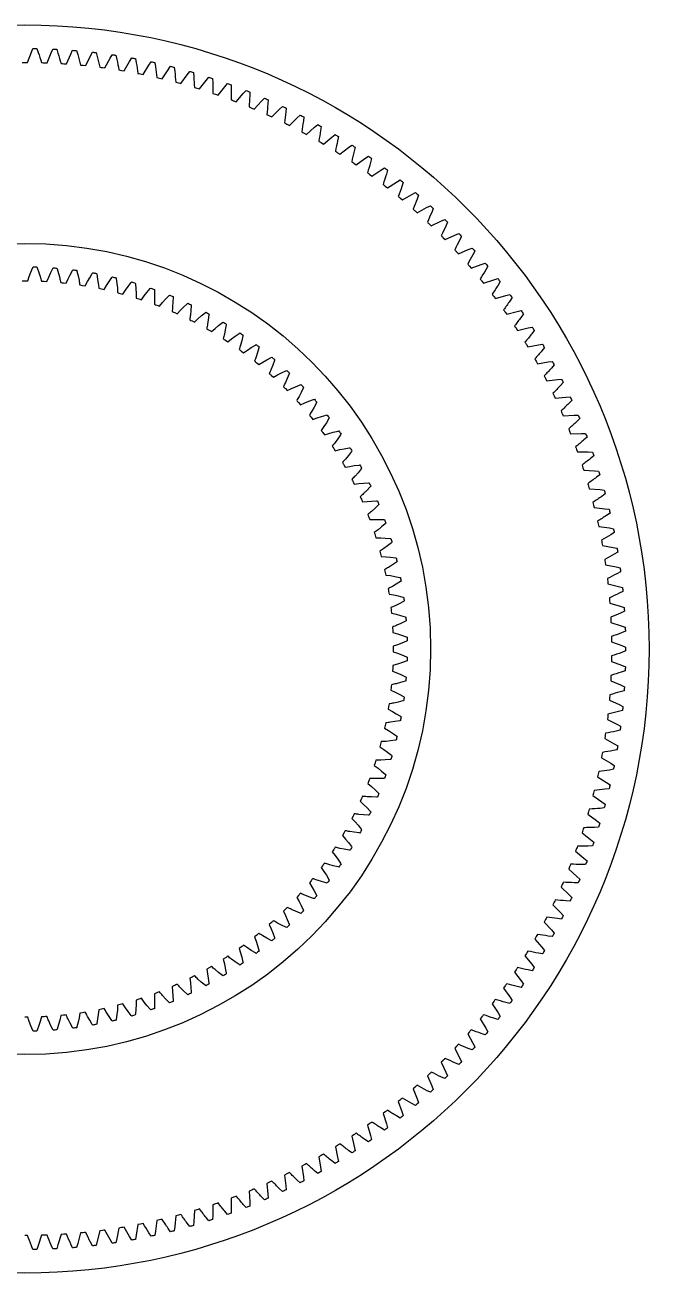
# Model space of a CAD drawing. Header units: inches. Extents: x 2 to 202, y 2 to 202.
# Drawn here: x 102 to 202, y 1.6 to 201.6 of the extents above; entities that cross this region are included whole.
import ezdxf

# ---------------------------------------------------------------- set-up
doc = ezdxf.new("R2010")
doc.units = ezdxf.units.IN
doc.header["$MEASUREMENT"] = 0

msp = doc.modelspace()

# ---------------------------------------------------------------- linework, layer by layer
for points in [[(101.62, 195.56, 0.001149), (102.05, 195.56), (102.48, 195.56), (103.07, 197.18), (103.33, 197.8), (103.33, 197.8, 0.001625), (103.95, 197.79), (104.19, 197.16, 0.001149), (104.72, 195.52, 0.001149), (105.16, 195.51), (105.59, 195.49), (106.23, 197.09), (106.51, 197.7), (106.51, 197.7, 0.001625), (107.13, 197.67), (107.34, 197.04, 0.001149), (107.83, 195.38, 0.001149), (108.26, 195.35), (108.69, 195.32), (109.39, 196.9), (109.68, 197.5), (109.68, 197.5, 0.001625), (110.31, 197.45), (110.5, 196.81, 0.001149), (110.93, 195.14, 0.001149), (111.36, 195.1), (111.79, 195.05), (112.54, 196.61), (112.85, 197.2), (112.85, 197.2, 0.001625), (113.47, 197.13), (113.64, 196.48, 0.001149), (114.02, 194.79, 0.001149), (114.45, 194.74), (114.87, 194.68), (115.68, 196.21), (116.01, 196.79), (116.01, 196.79, 0.001625), (116.63, 196.7), (116.78, 196.04, 0.001149), (117.09, 194.35, 0.001149), (117.52, 194.28), (117.95, 194.2), (118.8, 195.7), (119.15, 196.28), (119.15, 196.28, 0.001625), (119.77, 196.16), (119.89, 195.5, 0.001149), (120.15, 193.8, 0.001149), (120.58, 193.71), (121, 193.63), (121.9, 195.1), (122.27, 195.66), (122.27, 195.66, 0.001625), (122.88, 195.53), (122.99, 194.86, 0.001149), (123.19, 193.15, 0.001149), (123.61, 193.05), (124.03, 192.95), (124.98, 194.39), (125.37, 194.94), (125.37, 194.94, 0.001625), (125.98, 194.78), (126.06, 194.12, 0.001149), (126.21, 192.4, 0.001149), (126.63, 192.29), (127.04, 192.17), (128.04, 193.58), (128.45, 194.12), (128.45, 194.12, 0.001625), (129.05, 193.94), (129.11, 193.27, 0.001149), (129.2, 191.55, 0.001149), (129.61, 191.42), (130.03, 191.3), (131.07, 192.67), (131.49, 193.19), (131.49, 193.19, 0.001625), (132.09, 193), (132.13, 192.33, 0.001149), (132.16, 190.6, 0.001149), (132.57, 190.46), (132.98, 190.32), (134.07, 191.66), (134.51, 192.17), (134.51, 192.17, 0.001625), (135.1, 191.96), (135.11, 191.29, 0.001149), (135.09, 189.56, 0.001149), (135.49, 189.41), (135.9, 189.25), (137.03, 190.56), (137.49, 191.05), (137.49, 191.05, 0.001625), (138.07, 190.81), (138.06, 190.14, 0.001149), (137.98, 188.42, 0.001149), (138.38, 188.25), (138.78, 188.08), (139.95, 189.35), (140.42, 189.83), (140.42, 189.83, 0.001625), (141, 189.57), (140.97, 188.9, 0.001149), (140.83, 187.18, 0.001149), (141.23, 187), (141.62, 186.82), (142.83, 188.05), (143.32, 188.51), (143.32, 188.51, 0.001625), (143.89, 188.24), (143.84, 187.57, 0.001149), (143.64, 185.85, 0.001149), (144.03, 185.66), (144.42, 185.47), (145.67, 186.65), (146.17, 187.1), (146.17, 187.1, 0.001625), (146.73, 186.81), (146.66, 186.14, 0.001149), (146.41, 184.43, 0.001149), (146.79, 184.23), (147.17, 184.02), (148.46, 185.16), (148.98, 185.59), (148.98, 185.59, 0.001625), (149.52, 185.28), (149.43, 184.62, 0.001149), (149.12, 182.92, 0.001149), (149.5, 182.7), (149.87, 182.48), (151.2, 183.58), (151.73, 183.99), (151.73, 183.99, 0.001625), (152.27, 183.67), (152.15, 183.01, 0.001149), (151.79, 181.32, 0.001149), (152.15, 181.09), (152.52, 180.86), (153.88, 181.91), (154.43, 182.31), (154.43, 182.31, 0.001625), (154.95, 181.96), (154.81, 181.31, 0.001149), (154.4, 179.63, 0.001149), (154.76, 179.39), (155.11, 179.15), (156.51, 180.16), (157.07, 180.53), (157.07, 180.53, 0.001625), (157.58, 180.17), (157.42, 179.52, 0.001149), (156.95, 177.86, 0.001149), (157.3, 177.61), (157.65, 177.35), (159.08, 178.31), (159.65, 178.67), (159.65, 178.67, 0.001625), (160.15, 178.29), (159.97, 177.64, 0.001149), (159.44, 176, 0.001149), (159.78, 175.74), (160.12, 175.47), (161.59, 176.39), (162.17, 176.72), (162.17, 176.72, 0.001625), (162.66, 176.33), (162.45, 175.69, 0.001149), (161.87, 174.06, 0.001149), (162.21, 173.79), (162.54, 173.51), (164.03, 174.38), (164.62, 174.69), (164.62, 174.69, 0.001625), (165.1, 174.28), (164.87, 173.65, 0.001149), (164.24, 172.05, 0.001149), (164.56, 171.76), (164.88, 171.47), (166.4, 172.29), (167.01, 172.58), (167.01, 172.58, 0.001625), (167.47, 172.16), (167.22, 171.53, 0.001149), (166.53, 169.95, 0.001149), (166.85, 169.65), (167.16, 169.35), (168.71, 170.12), (169.32, 170.4), (169.32, 170.4, 0.001625), (169.76, 169.96), (169.5, 169.34, 0.001149), (168.76, 167.78, 0.001149), (169.06, 167.47), (169.37, 167.17), (170.94, 167.88), (171.56, 168.13), (171.56, 168.13, 0.001625), (171.99, 167.68), (171.7, 167.07, 0.001149), (170.91, 165.54, 0.001149), (171.21, 165.22), (171.5, 164.9), (173.09, 165.56), (173.72, 165.8), (173.72, 165.8, 0.001625), (174.14, 165.33), (173.83, 164.73, 0.001149), (172.99, 163.23, 0.001149), (173.27, 162.9), (173.55, 162.57), (175.17, 163.18), (175.81, 163.39), (175.81, 163.39, 0.001625), (176.21, 162.91), (175.88, 162.33, 0.001149), (174.99, 160.85, 0.001149), (175.26, 160.51), (175.53, 160.18), (177.17, 160.73), (177.81, 160.92), (177.81, 160.92, 0.001625), (178.19, 160.43), (177.85, 159.85, 0.001149), (176.91, 158.4, 0.001149), (177.17, 158.06), (177.43, 157.71), (179.08, 158.21), (179.73, 158.38), (179.73, 158.38, 0.001625), (180.1, 157.88), (179.74, 157.31, 0.001149), (178.75, 155.9, 0.001149), (179, 155.54), (179.25, 155.19), (180.91, 155.64), (181.57, 155.79), (181.57, 155.79, 0.001625), (181.92, 155.27), (181.54, 154.71, 0.001149), (180.5, 153.33, 0.001149), (180.74, 152.97), (180.98, 152.61), (182.66, 153), (183.32, 153.13), (183.32, 153.13, 0.001625), (183.65, 152.6), (183.25, 152.06, 0.001149), (182.17, 150.71, 0.001149), (182.4, 150.34), (182.62, 149.97), (184.32, 150.3), (184.98, 150.41), (184.98, 150.41, 0.001625), (185.29, 149.87), (184.88, 149.35, 0.001149), (183.76, 148.03, 0.001149), (183.97, 147.66), (184.18, 147.28), (185.88, 147.56), (186.55, 147.64), (186.55, 147.64, 0.001625), (186.85, 147.09), (186.41, 146.58, 0.001149), (185.25, 145.31, 0.001149), (185.45, 144.92), (185.65, 144.54), (187.36, 144.76), (188.03, 144.82), (188.03, 144.82, 0.001625), (188.31, 144.26), (187.85, 143.77, 0.001149), (186.65, 142.53, 0.001149), (186.84, 142.14), (187.02, 141.75), (188.74, 141.92), (189.41, 141.96), (189.41, 141.96, 0.001625), (189.67, 141.39), (189.2, 140.91, 0.001149), (187.96, 139.71, 0.001149), (188.13, 139.32), (188.3, 138.92), (190.03, 139.03), (190.7, 139.05), (190.7, 139.05, 0.001625), (190.94, 138.47), (190.46, 138, 0.001149), (189.17, 136.85, 0.001149), (189.33, 136.45), (189.49, 136.05), (191.22, 136.1), (191.89, 136.09), (191.89, 136.09, 0.001625), (192.11, 135.51), (191.61, 135.06, 0.001149), (190.29, 133.95, 0.001149), (190.44, 133.55), (190.58, 133.14), (192.31, 133.13), (192.98, 133.11), (192.98, 133.11, 0.001625), (193.18, 132.51), (192.67, 132.08, 0.001149), (191.31, 131.02, 0.001149), (191.45, 130.61), (191.58, 130.19), (193.3, 130.13), (193.97, 130.08), (193.97, 130.08, 0.001625), (194.16, 129.48), (193.63, 129.07, 0.001149), (192.24, 128.05, 0.001149), (192.36, 127.63), (192.48, 127.22), (194.2, 127.1), (194.87, 127.03), (194.87, 127.03, 0.001625), (195.03, 126.42), (194.49, 126.02, 0.001149), (193.06, 125.05, 0.001149), (193.17, 124.63), (193.28, 124.21), (194.99, 124.04), (195.66, 123.94), (195.66, 123.94, 0.001625), (195.8, 123.33), (195.25, 122.95, 0.001149), (193.79, 122.03, 0.001149), (193.88, 121.61), (193.98, 121.19), (195.69, 120.95), (196.35, 120.84), (196.35, 120.84, 0.001625), (196.47, 120.22), (195.91, 119.86, 0.001149), (194.42, 118.98, 0.001149), (194.5, 118.56), (194.57, 118.14), (196.28, 117.84), (196.93, 117.71), (196.93, 117.71, 0.001625), (197.04, 117.09), (196.46, 116.75, 0.001149), (194.94, 115.92, 0.001149), (195.01, 115.49), (195.07, 115.07), (196.76, 114.72), (197.42, 114.56), (197.42, 114.56, 0.001625), (197.5, 113.94), (196.91, 113.62, 0.001149), (195.37, 112.84, 0.001149), (195.42, 112.41), (195.47, 111.98), (197.15, 111.58), (197.79, 111.4), (197.79, 111.4, 0.001625), (197.86, 110.78), (197.26, 110.48, 0.001149), (195.69, 109.75, 0.001149), (195.73, 109.32), (195.76, 108.89), (197.43, 108.43), (198.07, 108.23), (198.07, 108.23, 0.001625), (198.11, 107.61), (197.5, 107.32, 0.001149), (195.91, 106.65, 0.001149), (195.93, 106.22), (195.95, 105.79), (197.6, 105.27), (198.23, 105.05), (198.23, 105.05, 0.001625), (198.26, 104.43), (197.64, 104.16, 0.001149), (196.03, 103.54, 0.001149), (196.04, 103.11), (196.04, 102.68), (197.67, 102.11), (198.3, 101.87), (198.3, 101.87, 0.001625), (198.3, 101.24), (197.67, 101, 0.001149), (196.04, 100.44, 0.001149), (196.04, 100), (196.03, 99.57), (197.64, 98.95), (198.26, 98.69), (198.26, 98.69, 0.001625), (198.23, 98.06), (197.6, 97.84, 0.001149), (195.95, 97.33, 0.001149), (195.93, 96.9), (195.91, 96.47), (197.5, 95.79), (198.11, 95.51), (198.11, 95.51, 0.001625), (198.07, 94.88), (197.43, 94.68, 0.001149), (195.76, 94.23, 0.001149), (195.73, 93.79), (195.69, 93.36), (197.26, 92.64), (197.86, 92.34), (197.86, 92.34, 0.001625), (197.79, 91.71), (197.15, 91.53, 0.001149), (195.47, 91.13, 0.001149), (195.42, 90.7), (195.37, 90.27), (196.91, 89.5), (197.5, 89.17), (197.5, 89.17, 0.001625), (197.42, 88.55), (196.76, 88.39, 0.001149), (195.07, 88.05, 0.001149), (195.01, 87.62), (194.94, 87.19), (196.46, 86.37), (197.04, 86.02), (197.04, 86.02, 0.001625), (196.93, 85.41), (196.28, 85.27, 0.001149), (194.57, 84.98, 0.001149), (194.5, 84.55), (194.42, 84.13), (195.91, 83.25), (196.47, 82.89), (196.47, 82.89, 0.001625), (196.35, 82.28), (195.69, 82.16, 0.001149), (193.98, 81.93, 0.001149), (193.88, 81.51), (193.79, 81.09), (195.25, 80.16), (195.8, 79.78), (195.8, 79.78, 0.001625), (195.66, 79.17), (194.99, 79.08, 0.001149), (193.28, 78.9, 0.001149), (193.17, 78.48), (193.06, 78.06), (194.49, 77.09), (195.03, 76.69), (195.03, 76.69, 0.001625), (194.87, 76.09), (194.2, 76.02, 0.001149), (192.48, 75.9, 0.001149), (192.36, 75.48), (192.24, 75.07), (193.63, 74.05), (194.16, 73.63), (194.16, 73.63, 0.001625), (193.97, 73.03), (193.3, 72.98, 0.001149), (191.58, 72.92, 0.001149), (191.45, 72.51), (191.31, 72.1), (192.67, 71.03), (193.18, 70.6), (193.18, 70.6, 0.001625), (192.98, 70.01), (192.31, 69.98, 0.001149), (190.58, 69.98, 0.001149), (190.44, 69.57), (190.29, 69.16), (191.61, 68.05), (192.11, 67.6), (192.11, 67.6, 0.001625), (191.89, 67.02), (191.22, 67.02, 0.001149), (189.49, 67.07, 0.001149), (189.33, 66.66), (189.17, 66.26), (190.46, 65.11), (190.94, 64.65), (190.94, 64.65, 0.001625), (190.7, 64.07), (190.03, 64.09, 0.001149), (188.3, 64.19, 0.001149), (188.13, 63.8), (187.96, 63.4), (189.2, 62.21), (189.67, 61.73), (189.67, 61.73, 0.001625), (189.41, 61.16), (188.74, 61.2, 0.001149), (187.02, 61.36, 0.001149), (186.84, 60.97), (186.65, 60.58), (187.85, 59.35), (188.31, 58.85), (188.31, 58.85, 0.001625), (188.03, 58.29), (187.36, 58.35, 0.001149), (185.65, 58.57, 0.001149), (185.45, 58.19), (185.25, 57.81), (186.41, 56.53), (186.85, 56.02), (186.85, 56.02, 0.001625), (186.55, 55.47), (185.88, 55.56, 0.001149), (184.18, 55.83, 0.001149), (183.97, 55.46), (183.76, 55.08), (184.88, 53.77), (185.29, 53.24), (185.29, 53.24, 0.001625), (184.98, 52.7), (184.32, 52.81, 0.001149), (182.62, 53.14, 0.001149), (182.4, 52.77), (182.17, 52.41), (183.25, 51.06), (183.65, 50.52), (183.65, 50.52, 0.001625), (183.32, 49.99), (182.66, 50.12, 0.001149), (180.98, 50.51, 0.001149), (180.74, 50.14), (180.5, 49.78), (181.54, 48.4), (181.92, 47.85), (181.92, 47.85, 0.001625), (181.57, 47.33), (180.91, 47.48, 0.001149), (179.25, 47.92, 0.001149), (179, 47.57), (178.75, 47.22), (179.74, 45.8), (180.1, 45.24), (180.1, 45.24, 0.001625), (179.73, 44.73), (179.08, 44.9, 0.001149), (177.43, 45.4, 0.001149), (177.17, 45.06), (176.91, 44.71), (177.85, 43.26), (178.19, 42.69), (178.19, 42.69, 0.001625), (177.81, 42.19), (177.17, 42.39, 0.001149), (175.53, 42.94, 0.001149), (175.26, 42.6), (174.99, 42.27), (175.88, 40.79), (176.21, 40.2), (176.21, 40.2, 0.001625), (175.81, 39.72), (175.17, 39.93, 0.001149), (173.55, 40.54, 0.001149), (173.27, 40.21), (172.99, 39.89), (173.83, 38.38), (174.14, 37.78), (174.14, 37.78, 0.001625), (173.72, 37.32), (173.09, 37.55, 0.001149), (171.5, 38.21, 0.001149), (171.21, 37.89), (170.91, 37.58), (171.7, 36.04), (171.99, 35.43), (171.99, 35.43, 0.001625), (171.56, 34.98), (170.94, 35.24, 0.001149), (169.37, 35.95, 0.001149), (169.06, 35.64), (168.76, 35.33), (169.5, 33.77), (169.76, 33.16), (169.76, 33.16, 0.001625), (169.32, 32.72), (168.71, 32.99, 0.001149), (167.16, 33.76, 0.001149), (166.85, 33.46), (166.53, 33.16), (167.22, 31.58), (167.47, 30.96), (167.47, 30.96, 0.001625), (167.01, 30.53), (166.4, 30.83, 0.001149), (164.88, 31.64, 0.001149), (164.56, 31.36), (164.24, 31.07), (164.87, 29.46), (165.1, 28.83), (165.1, 28.83, 0.001625), (164.62, 28.42), (164.03, 28.74, 0.001149), (162.54, 29.6, 0.001149), (162.21, 29.33), (161.87, 29.05), (162.45, 27.43), (162.66, 26.79), (162.66, 26.79, 0.001625), (162.17, 26.39), (161.59, 26.73, 0.001149), (160.12, 27.64, 0.001149), (159.78, 27.38), (159.44, 27.11), (159.97, 25.47), (160.15, 24.82), (160.15, 24.82, 0.001625), (159.65, 24.45), (159.08, 24.8, 0.001149), (157.65, 25.76, 0.001149), (157.3, 25.51), (156.95, 25.26), (157.42, 23.6), (157.58, 22.94), (157.58, 22.94, 0.001625), (157.07, 22.59), (156.51, 22.96, 0.001149), (155.11, 23.97, 0.001149), (154.76, 23.72), (154.4, 23.48), (154.81, 21.81), (154.95, 21.15), (154.95, 21.15, 0.001625), (154.43, 20.81), (153.88, 21.2, 0.001149), (152.52, 22.26, 0.001149), (152.15, 22.02), (151.79, 21.8), (152.15, 20.11), (152.27, 19.45), (152.27, 19.45, 0.001625), (151.73, 19.12), (151.2, 19.53, 0.001149), (149.87, 20.63, 0.001149), (149.5, 20.41), (149.12, 20.19), (149.43, 18.5), (149.52, 17.83), (149.52, 17.83, 0.001625), (148.98, 17.52), (148.46, 17.95, 0.001149), (147.17, 19.09, 0.001149), (146.79, 18.89), (146.41, 18.68), (146.66, 16.97), (146.73, 16.31), (146.73, 16.31, 0.001625), (146.17, 16.02), (145.67, 16.46, 0.001149), (144.42, 17.65, 0.001149), (144.03, 17.45), (143.64, 17.26), (143.84, 15.55), (143.89, 14.88), (143.89, 14.88, 0.001625), (143.32, 14.61), (142.83, 15.07, 0.001149), (141.62, 16.29, 0.001149), (141.23, 16.11), (140.83, 15.93), (140.97, 14.21), (141, 13.54), (141, 13.54, 0.001625), (140.42, 13.29), (139.95, 13.76, 0.001149), (138.78, 15.03, 0.001149), (138.38, 14.86), (137.98, 14.7), (138.06, 12.97), (138.07, 12.3), (138.07, 12.3, 0.001625), (137.49, 12.07), (137.03, 12.56, 0.001149), (135.9, 13.86, 0.001149), (135.49, 13.71), (135.09, 13.56), (135.11, 11.83), (135.1, 11.16), (135.1, 11.16, 0.001625), (134.51, 10.95), (134.07, 11.45, 0.001149), (132.98, 12.79, 0.001149), (132.57, 12.65), (132.16, 12.51), (132.13, 10.79), (132.09, 10.12), (132.09, 10.12, 0.001625), (131.49, 9.92), (131.07, 10.44, 0.001149), (130.03, 11.82, 0.001149), (129.61, 11.69), (129.2, 11.56), (129.11, 9.84), (129.05, 9.17), (129.05, 9.17, 0.001625), (128.45, 9), (128.04, 9.53, 0.001149), (127.04, 10.94, 0.001149), (126.63, 10.83), (126.21, 10.72), (126.06, 9), (125.98, 8.33), (125.98, 8.33, 0.001625), (125.37, 8.18), (124.98, 8.72, 0.001149), (124.03, 10.16, 0.001149), (123.61, 10.06), (123.19, 9.97), (122.99, 8.25), (122.88, 7.59), (122.88, 7.59, 0.001625), (122.27, 7.46), (121.9, 8.02, 0.001149), (121, 9.49, 0.001149), (120.58, 9.4), (120.15, 9.32), (119.89, 7.61), (119.77, 6.95), (119.77, 6.95, 0.001625), (119.15, 6.84), (118.8, 7.41, 0.001149), (117.95, 8.91, 0.001149), (117.52, 8.84), (117.09, 8.77), (116.78, 7.07), (116.63, 6.42), (116.63, 6.42, 0.001625), (116.01, 6.33), (115.68, 6.91, 0.001149), (114.87, 8.44, 0.001149), (114.45, 8.38), (114.02, 8.32), (113.64, 6.64), (113.47, 5.99), (113.47, 5.99, 0.001625), (112.85, 5.92), (112.54, 6.51, 0.001149), (111.79, 8.06, 0.001149), (111.36, 8.02), (110.93, 7.98), (110.5, 6.31), (110.31, 5.66), (110.31, 5.66, 0.001625), (109.68, 5.61), (109.39, 6.21, 0.001149), (108.69, 7.79, 0.001149), (108.26, 7.76), (107.83, 7.74), (107.34, 6.08), (107.13, 5.44), (107.13, 5.44, 0.001625), (106.51, 5.41), (106.23, 6.02, 0.001149), (105.59, 7.62, 0.001149), (105.16, 7.61), (104.72, 7.6), (104.19, 5.96), (103.95, 5.33), (103.95, 5.33, 0.001625), (103.33, 5.32), (103.07, 5.94, 0.001149), (102.48, 7.56, 0.001149), (102.05, 7.56)], [(101.61, 160.56, 0.001858), (102.05, 160.56), (102.49, 160.56), (102.73, 161.27), (102.99, 161.95), (103.29, 162.67), (103.35, 162.79), (103.35, 162.79, 0.002475), (103.95, 162.78), (104, 162.65), (104.27, 161.91), (104.49, 161.23, 0.001858), (104.7, 160.5, 0.001858), (105.14, 160.48), (105.57, 160.45), (105.85, 161.15), (106.15, 161.81), (106.49, 162.52), (106.55, 162.64), (106.55, 162.64, 0.002475), (107.16, 162.59), (107.2, 162.47), (107.43, 161.71), (107.61, 161.02, 0.001858), (107.78, 160.28, 0.001858), (108.22, 160.23), (108.65, 160.19), (108.97, 160.87), (109.29, 161.52), (109.68, 162.21), (109.74, 162.32), (109.74, 162.32, 0.002475), (110.34, 162.24), (110.38, 162.12), (110.57, 161.35), (110.72, 160.64, 0.001858), (110.84, 159.9, 0.001858), (111.28, 159.83), (111.71, 159.76), (112.06, 160.43), (112.42, 161.05), (112.84, 161.73), (112.91, 161.84), (112.91, 161.84, 0.002475), (113.51, 161.73), (113.54, 161.6), (113.69, 160.82), (113.8, 160.11, 0.001858), (113.89, 159.36, 0.001858), (114.31, 159.27), (114.74, 159.18), (115.13, 159.82), (115.52, 160.43), (115.97, 161.08), (116.05, 161.19), (116.05, 161.19, 0.002475), (116.64, 161.04), (116.66, 160.91), (116.77, 160.13), (116.85, 159.41, 0.001858), (116.89, 158.66, 0.001858), (117.32, 158.55), (117.74, 158.43), (118.16, 159.06), (118.58, 159.64), (119.07, 160.27), (119.15, 160.37), (119.15, 160.37, 0.002475), (119.73, 160.2), (119.75, 160.07), (119.82, 159.28), (119.85, 158.56, 0.001858), (119.86, 157.8, 0.001858), (120.28, 157.67), (120.7, 157.53), (121.15, 158.14), (121.6, 158.7), (122.12, 159.3), (122.21, 159.39), (122.21, 159.39, 0.002475), (122.78, 159.19), (122.79, 159.06), (122.81, 158.27), (122.81, 157.55, 0.001858), (122.78, 156.79, 0.001858), (123.19, 156.64), (123.6, 156.48), (124.08, 157.06), (124.57, 157.6), (125.11, 158.17), (125.21, 158.26), (125.21, 158.26, 0.002475), (125.77, 158.03), (125.77, 157.9), (125.75, 157.11), (125.71, 156.39, 0.001858), (125.64, 155.63, 0.001858), (126.05, 155.46), (126.45, 155.28), (126.96, 155.83), (127.47, 156.34), (128.04, 156.88), (128.14, 156.97), (128.14, 156.97, 0.002475), (128.69, 156.71), (128.68, 156.58), (128.63, 155.79), (128.55, 155.07, 0.001858), (128.44, 154.32, 0.001858), (128.83, 154.13), (129.22, 153.93), (129.76, 154.45), (130.3, 154.94), (130.9, 155.45), (131.01, 155.53), (131.01, 155.53, 0.002475), (131.54, 155.24), (131.53, 155.11), (131.43, 154.32), (131.32, 153.61, 0.001858), (131.17, 152.87, 0.001858), (131.55, 152.65), (131.93, 152.43), (132.5, 152.93), (133.06, 153.39), (133.69, 153.86), (133.79, 153.94), (133.79, 153.94, 0.002475), (134.31, 153.62), (134.29, 153.49), (134.15, 152.71), (134, 152.01, 0.001858), (133.81, 151.28, 0.001858), (134.18, 151.04), (134.55, 150.8), (135.14, 151.27), (135.73, 151.69), (136.38, 152.13), (136.49, 152.21), (136.49, 152.21, 0.002475), (136.99, 151.86), (136.96, 151.73), (136.78, 150.96), (136.6, 150.27, 0.001858), (136.37, 149.55, 0.001858), (136.73, 149.29), (137.08, 149.03), (137.7, 149.47), (138.3, 149.86), (138.98, 150.27), (139.09, 150.33), (139.09, 150.33, 0.002475), (139.57, 149.97), (139.54, 149.84), (139.32, 149.08), (139.1, 148.39, 0.001858), (138.84, 147.68, 0.001858), (139.18, 147.41), (139.52, 147.13), (140.16, 147.54), (140.78, 147.9), (141.48, 148.27), (141.6, 148.33), (141.6, 148.33, 0.002475), (142.06, 147.93), (142.02, 147.81), (141.76, 147.06), (141.5, 146.39, 0.001858), (141.2, 145.7, 0.001858), (141.53, 145.4), (141.85, 145.11), (142.51, 145.48), (143.15, 145.81), (143.87, 146.14), (143.99, 146.19), (143.99, 146.19, 0.002475), (144.43, 145.78), (144.38, 145.65), (144.08, 144.92), (143.79, 144.26, 0.001858), (143.46, 143.59, 0.001858), (143.77, 143.28), (144.08, 142.97), (144.75, 143.3), (145.41, 143.59), (146.14, 143.89), (146.27, 143.94), (146.27, 143.94, 0.002475), (146.69, 143.5), (146.63, 143.38), (146.3, 142.66), (145.97, 142.02, 0.001858), (145.6, 141.36, 0.001858), (145.89, 141.04), (146.19, 140.71), (146.88, 141.01), (147.55, 141.27), (148.3, 141.53), (148.43, 141.57), (148.43, 141.57, 0.002475), (148.82, 141.11), (148.76, 140.99), (148.39, 140.29), (148.03, 139.67, 0.001858), (147.62, 139.03, 0.001858), (147.9, 138.69), (148.17, 138.35), (148.88, 138.61), (149.57, 138.83), (150.33, 139.05), (150.46, 139.08), (150.46, 139.08, 0.002475), (150.83, 138.6), (150.76, 138.49), (150.35, 137.81), (149.96, 137.21, 0.001858), (149.52, 136.59, 0.001858), (149.78, 136.24), (150.04, 135.88), (150.76, 136.11), (151.45, 136.29), (152.22, 136.47), (152.35, 136.5), (152.35, 136.5, 0.002475), (152.7, 136), (152.63, 135.89), (152.18, 135.23), (151.76, 134.65, 0.001858), (151.29, 134.06, 0.001858), (151.53, 133.69), (151.77, 133.32), (152.5, 133.51), (153.2, 133.66), (153.98, 133.8), (154.11, 133.82), (154.11, 133.82, 0.002475), (154.43, 133.3), (154.35, 133.19), (153.88, 132.56), (153.42, 132, 0.001858), (152.92, 131.44, 0.001858), (153.14, 131.06), (153.36, 130.68), (154.1, 130.82), (154.81, 130.94), (155.6, 131.04), (155.73, 131.05), (155.73, 131.05, 0.002475), (156.02, 130.52), (155.94, 130.41), (155.43, 129.81), (154.94, 129.27, 0.001858), (154.42, 128.73, 0.001858), (154.62, 128.34), (154.82, 127.95), (155.56, 128.06), (156.28, 128.14), (157.07, 128.19), (157.2, 128.2), (157.2, 128.2, 0.002475), (157.46, 127.65), (157.37, 127.55), (156.83, 126.98), (156.32, 126.47, 0.001858), (155.77, 125.95, 0.001858), (155.95, 125.55), (156.12, 125.15), (156.88, 125.22), (157.6, 125.26), (158.39, 125.28), (158.52, 125.28), (158.52, 125.28, 0.002475), (158.75, 124.72), (158.66, 124.62), (158.09, 124.07), (157.55, 123.59, 0.001858), (156.97, 123.11, 0.001858), (157.13, 122.7), (157.29, 122.29), (158.04, 122.32), (158.76, 122.32), (159.55, 122.3), (159.68, 122.29), (159.68, 122.29, 0.002475), (159.89, 121.72), (159.79, 121.63), (159.19, 121.11), (158.63, 120.66, 0.001858), (158.02, 120.21, 0.001858), (158.16, 119.79), (158.29, 119.37), (159.05, 119.36), (159.77, 119.33), (160.56, 119.26), (160.69, 119.24), (160.69, 119.24, 0.002475), (160.86, 118.66), (160.76, 118.58), (160.14, 118.09), (159.55, 117.67, 0.001858), (158.92, 117.25, 0.001858), (159.04, 116.83), (159.15, 116.4), (159.9, 116.35), (160.62, 116.28), (161.4, 116.17), (161.53, 116.15), (161.53, 116.15, 0.002475), (161.68, 115.56), (161.57, 115.48), (160.92, 115.03), (160.32, 114.64, 0.001858), (159.67, 114.25, 0.001858), (159.76, 113.82), (159.85, 113.4), (160.6, 113.31), (161.31, 113.19), (162.09, 113.04), (162.22, 113.02), (162.22, 113.02, 0.002475), (162.33, 112.42), (162.22, 112.35), (161.55, 111.93), (160.92, 111.57, 0.001858), (160.25, 111.22, 0.001858), (160.32, 110.79), (160.39, 110.35), (161.13, 110.23), (161.84, 110.08), (162.61, 109.89), (162.73, 109.85), (162.73, 109.85, 0.002475), (162.81, 109.25), (162.7, 109.19), (162.01, 108.8), (161.36, 108.48, 0.001858), (160.68, 108.16, 0.001858), (160.73, 107.72), (160.77, 107.29), (161.51, 107.12), (162.2, 106.94), (162.96, 106.71), (163.08, 106.67), (163.08, 106.67, 0.002475), (163.13, 106.06), (163.01, 106), (162.3, 105.66), (161.64, 105.36, 0.001858), (160.94, 105.08, 0.001858), (160.97, 104.65), (160.99, 104.21), (161.72, 104), (162.4, 103.78), (163.15, 103.51), (163.27, 103.46), (163.27, 103.46, 0.002475), (163.28, 102.86), (163.16, 102.8), (162.44, 102.5), (161.76, 102.24, 0.001858), (161.05, 102, 0.001858), (161.05, 101.56), (161.05, 101.12), (161.76, 100.88), (162.44, 100.62), (163.16, 100.31), (163.28, 100.26), (163.28, 100.26, 0.002475), (163.27, 99.65), (163.15, 99.6), (162.4, 99.33), (161.72, 99.11, 0.001858), (160.99, 98.91, 0.001858), (160.97, 98.47), (160.94, 98.03), (161.64, 97.75), (162.3, 97.46), (163.01, 97.11), (163.13, 97.05), (163.13, 97.05, 0.002475), (163.08, 96.45), (162.96, 96.41), (162.2, 96.18), (161.51, 95.99, 0.001858), (160.77, 95.83, 0.001858), (160.73, 95.39), (160.68, 94.95), (161.36, 94.64), (162.01, 94.31), (162.7, 93.93), (162.81, 93.86), (162.81, 93.86, 0.002475), (162.73, 93.26), (162.61, 93.23), (161.84, 93.04), (161.13, 92.89, 0.001858), (160.39, 92.76, 0.001858), (160.32, 92.33), (160.25, 91.9), (160.92, 91.54), (161.55, 91.18), (162.22, 90.77), (162.33, 90.69), (162.33, 90.69, 0.002475), (162.22, 90.1), (162.09, 90.07), (161.31, 89.92), (160.6, 89.81, 0.001858), (159.85, 89.72, 0.001858), (159.76, 89.29), (159.67, 88.86), (160.32, 88.48), (160.92, 88.08), (161.57, 87.63), (161.68, 87.55), (161.68, 87.55, 0.002475), (161.53, 86.96), (161.4, 86.94), (160.62, 86.83), (159.9, 86.76, 0.001858), (159.15, 86.71, 0.001858), (159.04, 86.29), (158.92, 85.86), (159.55, 85.44), (160.14, 85.02), (160.76, 84.54), (160.86, 84.45), (160.86, 84.45, 0.002475), (160.69, 83.87), (160.56, 83.86), (159.77, 83.79), (159.05, 83.75, 0.001858), (158.29, 83.74, 0.001858), (158.16, 83.33), (158.02, 82.91), (158.63, 82.46), (159.19, 82), (159.79, 81.49), (159.89, 81.4), (159.89, 81.4, 0.002475), (159.68, 80.83), (159.55, 80.82), (158.76, 80.79), (158.04, 80.79, 0.001858), (157.29, 80.82, 0.001858), (157.13, 80.41), (156.97, 80.01), (157.55, 79.52), (158.09, 79.04), (158.66, 78.49), (158.75, 78.4), (158.75, 78.4, 0.002475), (158.52, 77.84), (158.39, 77.84), (157.6, 77.85), (156.88, 77.89, 0.001858), (156.12, 77.96, 0.001858), (155.95, 77.56), (155.77, 77.16), (156.32, 76.65), (156.83, 76.14), (157.37, 75.56), (157.46, 75.46), (157.46, 75.46, 0.002475), (157.2, 74.92), (157.07, 74.92), (156.28, 74.98), (155.56, 75.05, 0.001858), (154.82, 75.16, 0.001858), (154.62, 74.77), (154.42, 74.38), (154.94, 73.84), (155.43, 73.31), (155.94, 72.7), (156.02, 72.6), (156.02, 72.6, 0.002475), (155.73, 72.07), (155.6, 72.08), (154.81, 72.18), (154.1, 72.29, 0.001858), (153.36, 72.44, 0.001858), (153.14, 72.06), (152.92, 71.68), (153.42, 71.11), (153.88, 70.55), (154.35, 69.92), (154.43, 69.81), (154.43, 69.81, 0.002475), (154.11, 69.3), (153.98, 69.32), (153.2, 69.46), (152.5, 69.61, 0.001858), (151.77, 69.79, 0.001858), (151.53, 69.42), (151.29, 69.06), (151.76, 68.46), (152.18, 67.88), (152.63, 67.23), (152.7, 67.12), (152.7, 67.12, 0.002475), (152.35, 66.62), (152.22, 66.64), (151.45, 66.82), (150.76, 67.01, 0.001858), (150.04, 67.23, 0.001858), (149.78, 66.88), (149.52, 66.52), (149.96, 65.91), (150.35, 65.3), (150.76, 64.63), (150.83, 64.51), (150.83, 64.51, 0.002475), (150.46, 64.03), (150.33, 64.06), (149.57, 64.28), (148.88, 64.51, 0.001858), (148.17, 64.77, 0.001858), (147.9, 64.43), (147.62, 64.09), (148.03, 63.45), (148.39, 62.82), (148.76, 62.13), (148.82, 62.01), (148.82, 62.01, 0.002475), (148.43, 61.55), (148.3, 61.59), (147.55, 61.85), (146.88, 62.11, 0.001858), (146.19, 62.41, 0.001858), (145.89, 62.08), (145.6, 61.75), (145.97, 61.09), (146.3, 60.45), (146.63, 59.74), (146.69, 59.62), (146.69, 59.62, 0.002475), (146.27, 59.18), (146.14, 59.22), (145.41, 59.52), (144.75, 59.82, 0.001858), (144.08, 60.15, 0.001858), (143.77, 59.84), (143.46, 59.53), (143.79, 58.85), (144.08, 58.19), (144.38, 57.46), (144.43, 57.34), (144.43, 57.34, 0.002475), (143.99, 56.92), (143.87, 56.97), (143.15, 57.31), (142.51, 57.64, 0.001858), (141.85, 58.01, 0.001858), (141.53, 57.71), (141.2, 57.42), (141.5, 56.73), (141.76, 56.05), (142.02, 55.31), (142.06, 55.18), (142.06, 55.18, 0.002475), (141.6, 54.79), (141.48, 54.85), (140.78, 55.22), (140.16, 55.58, 0.001858), (139.52, 55.98, 0.001858), (139.18, 55.71), (138.84, 55.43), (139.1, 54.72), (139.32, 54.04), (139.54, 53.28), (139.57, 53.15), (139.57, 53.15, 0.002475), (139.09, 52.78), (138.98, 52.85), (138.3, 53.25), (137.7, 53.65, 0.001858), (137.08, 54.08, 0.001858), (136.73, 53.83), (136.37, 53.57), (136.6, 52.85), (136.78, 52.15), (136.96, 51.38), (136.99, 51.25), (136.99, 51.25, 0.002475), (136.49, 50.91), (136.38, 50.98), (135.73, 51.42), (135.14, 51.85, 0.001858), (134.55, 52.32, 0.001858), (134.18, 52.08), (133.81, 51.84), (134, 51.11), (134.15, 50.4), (134.29, 49.62), (134.31, 49.49), (134.31, 49.49, 0.002475), (133.79, 49.18), (133.69, 49.25), (133.06, 49.73), (132.5, 50.18, 0.001858), (131.93, 50.68, 0.001858), (131.55, 50.46), (131.17, 50.24), (131.32, 49.5), (131.43, 48.79), (131.53, 48.01), (131.54, 47.88), (131.54, 47.88, 0.002475), (131.01, 47.59), (130.9, 47.67), (130.3, 48.18), (129.76, 48.66, 0.001858), (129.22, 49.19, 0.001858), (128.83, 48.99), (128.44, 48.79), (128.55, 48.04), (128.63, 47.33), (128.68, 46.54), (128.69, 46.41), (128.69, 46.41, 0.002475), (128.14, 46.14), (128.04, 46.23), (127.47, 46.77), (126.96, 47.28, 0.001858), (126.45, 47.84, 0.001858), (126.05, 47.66), (125.64, 47.48), (125.71, 46.73), (125.75, 46.01), (125.77, 45.22), (125.77, 45.09), (125.77, 45.09, 0.002475), (125.21, 44.85), (125.11, 44.95), (124.57, 45.52), (124.08, 46.05, 0.001858), (123.6, 46.63, 0.001858), (123.19, 46.48), (122.78, 46.32), (122.81, 45.57), (122.81, 44.84), (122.79, 44.05), (122.78, 43.92), (122.78, 43.92, 0.002475), (122.21, 43.72), (122.12, 43.82), (121.6, 44.42), (121.15, 44.98, 0.001858), (120.7, 45.58, 0.001858), (120.28, 45.45), (119.86, 45.31), (119.85, 44.56), (119.82, 43.84), (119.75, 43.05), (119.73, 42.92), (119.73, 42.92, 0.002475), (119.15, 42.74), (119.07, 42.85), (118.58, 43.47), (118.16, 44.05, 0.001858), (117.74, 44.68, 0.001858), (117.32, 44.57), (116.89, 44.46), (116.85, 43.7), (116.77, 42.98), (116.66, 42.2), (116.64, 42.07), (116.64, 42.07, 0.002475), (116.05, 41.93), (115.97, 42.04), (115.52, 42.68), (115.13, 43.29, 0.001858), (114.74, 43.94, 0.001858), (114.31, 43.85), (113.89, 43.76), (113.8, 43.01), (113.69, 42.29), (113.54, 41.52), (113.51, 41.39), (113.51, 41.39, 0.002475), (112.91, 41.28), (112.84, 41.39), (112.42, 42.06), (112.06, 42.69, 0.001858), (111.71, 43.35, 0.001858), (111.28, 43.28), (110.84, 43.22), (110.72, 42.47), (110.57, 41.77), (110.38, 41), (110.34, 40.87), (110.34, 40.87, 0.002475), (109.74, 40.79), (109.68, 40.91), (109.29, 41.6), (108.97, 42.24, 0.001858), (108.65, 42.93, 0.001858), (108.22, 42.88), (107.78, 42.84), (107.61, 42.1), (107.43, 41.4), (107.2, 40.65), (107.16, 40.52), (107.16, 40.52, 0.002475), (106.55, 40.47), (106.49, 40.59), (106.15, 41.3), (105.85, 41.96, 0.001858), (105.57, 42.66, 0.001858), (105.14, 42.64), (104.7, 42.62), (104.49, 41.89), (104.27, 41.2), (104, 40.46), (103.95, 40.34), (103.95, 40.34, 0.002475), (103.35, 40.32), (103.29, 40.44), (102.99, 41.17), (102.73, 41.84, 0.001858), (102.49, 42.56, 0.001858), (102.05, 42.56)]]:
    msp.add_lwpolyline(points, format="xyb")
for radius in [100, 65]:
    msp.add_circle((102.05, 101.56), radius)

doc.saveas('drawing.dxf')
